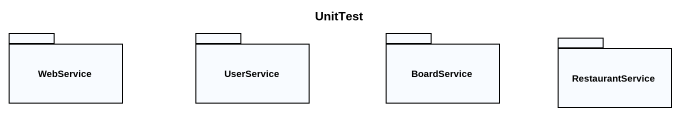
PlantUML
@startuml
title UnitTest
package WebService {
}
package UserService {
}
package BoardService {
}
package RestaurantService {
}
@enduml
